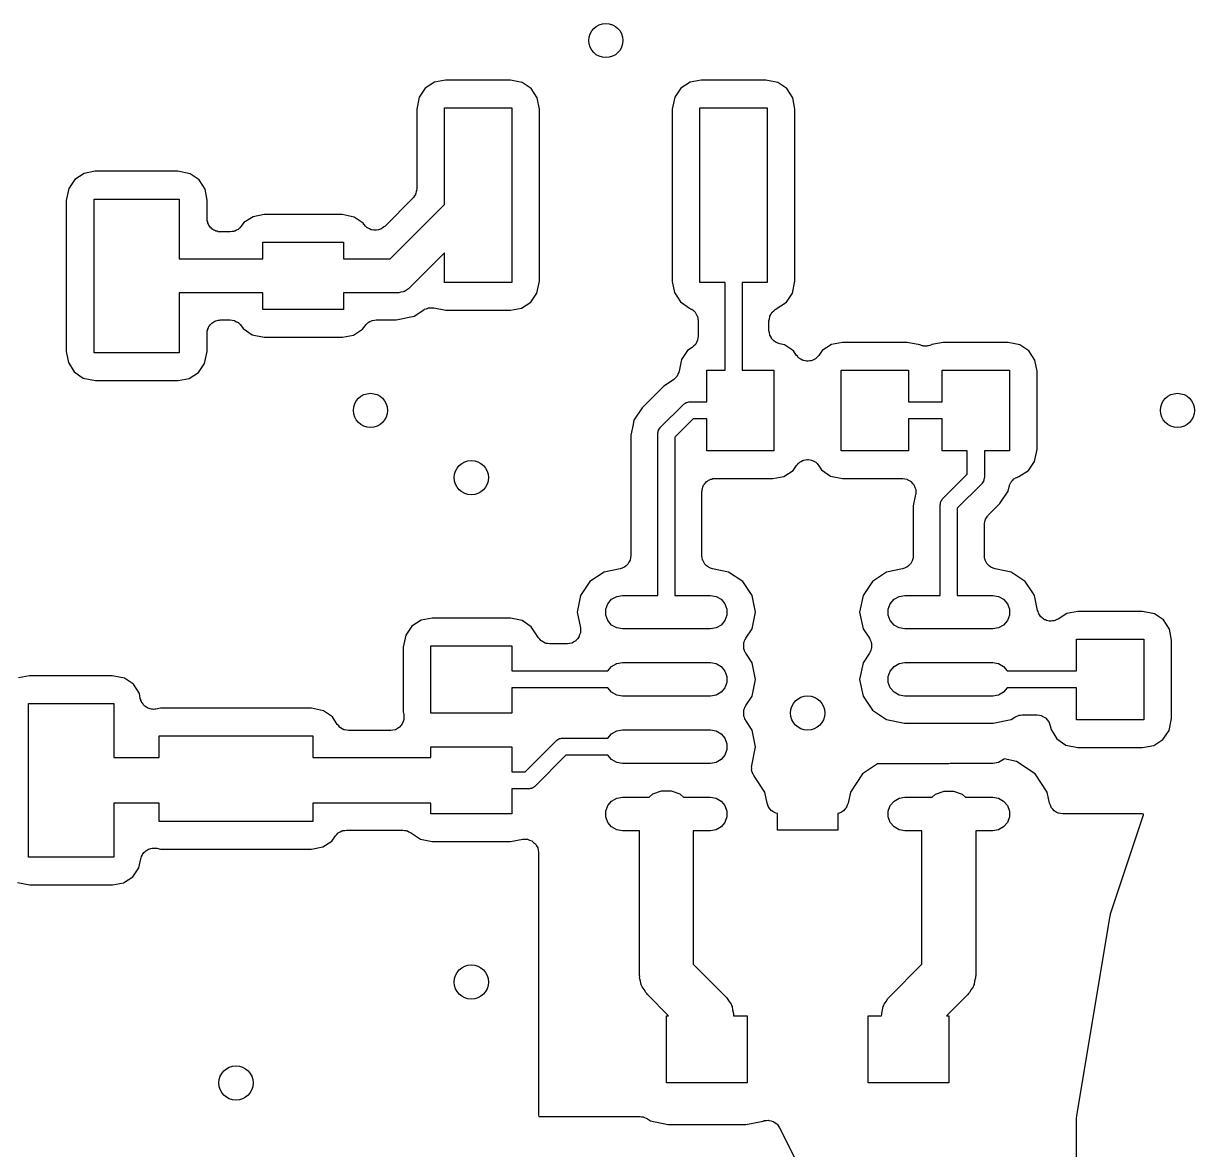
# Model space of a CAD drawing. Extents: x 85 to 210, y -138 to -65.
# Drawn here: x 188.92 to 197.63, y -88.5 to -80.12 of the extents above; entities that cross this region are included whole.
import ezdxf

# ---------------------------------------------------------------- set-up
doc = ezdxf.new("R2010")
doc.units = 0
doc.header["$MEASUREMENT"] = 0
doc.layers.add('BLACK', color=7, linetype='CONTINUOUS')

msp = doc.modelspace()

# ---------------------------------------------------------------- linework, layer by layer
at = {"layer": 'Black'}
for p, q in [((191.908, -80.6039), (191.862, -80.6707)), ((191.977, -80.5597), (191.908, -80.6039)), ((192.059, -80.5441), (191.977, -80.5597)), ((192.54, -80.5441), (192.059, -80.5441)), ((192.629, -80.5622), (192.54, -80.5441)), ((192.696, -80.6079), (192.629, -80.5622)), ((192.74, -80.6765), (192.696, -80.6079)), ((193.808, -80.6039), (193.762, -80.6707)), ((193.877, -80.5597), (193.808, -80.6039)), ((193.959, -80.5441), (193.877, -80.5597)), ((194.44, -80.5441), (193.959, -80.5441)), ((194.529, -80.5622), (194.44, -80.5441)), ((194.596, -80.6079), (194.529, -80.5622)), ((194.64, -80.6765), (194.596, -80.6079)), ((191.862, -80.6707), (191.844, -80.76)), ((192.756, -80.7593), (192.74, -80.6765)), ((193.762, -80.6707), (193.744, -80.76)), ((194.656, -80.7593), (194.64, -80.6765)), ((191.844, -80.76), (191.844, -81.352)), ((192.05, -81.4704), (192.05, -80.75)), ((192.05, -80.75), (192.55, -80.75)), ((192.55, -80.75), (192.55, -82.05)), ((192.756, -82.04), (192.756, -80.7593)), ((193.744, -80.76), (193.744, -82.0407)), ((193.95, -82.05), (193.95, -80.75)), ((193.95, -80.75), (194.45, -80.75)), ((194.45, -80.75), (194.45, -82.05)), ((194.656, -82.04), (194.656, -80.7593)), ((189.454, -81.2226), (189.371, -81.2382)), ((190.069, -81.2226), (189.454, -81.2226)), ((190.159, -81.2407), (190.069, -81.2226)), ((189.302, -81.2824), (189.257, -81.3492)), ((189.371, -81.2382), (189.302, -81.2824)), ((190.226, -81.2864), (190.159, -81.2407)), ((190.27, -81.355), (190.226, -81.2864)), ((189.257, -81.3492), (189.239, -81.4385)), ((190.285, -81.4378), (190.27, -81.355)), ((191.827, -81.405), (191.821, -81.4163)), ((191.835, -81.3943), (191.827, -81.405)), ((191.836, -81.39), (191.835, -81.3943)), ((191.838, -81.3862), (191.836, -81.39)), ((191.84, -81.3733), (191.838, -81.3862)), ((191.844, -81.3607), (191.84, -81.3733)), ((191.844, -81.352), (191.843, -81.3563)), ((191.843, -81.3563), (191.844, -81.3607)), ((189.239, -81.4385), (189.239, -82.5622)), ((189.445, -82.5715), (189.445, -81.4285)), ((189.445, -81.4285), (190.079, -81.4285)), ((190.079, -81.4285), (190.079, -81.873)), ((190.285, -81.573), (190.285, -81.4378)), ((191.815, -81.4227), (191.606, -81.6319)), ((191.647, -81.873), (192.05, -81.4704)), ((191.817, -81.4191), (191.815, -81.4227)), ((191.821, -81.4163), (191.817, -81.4191)), ((190.287, -81.5816), (190.285, -81.573)), ((190.287, -81.5904), (190.287, -81.5816)), ((190.627, -81.5597), (190.558, -81.6039)), ((190.709, -81.5441), (190.627, -81.5597)), ((191.29, -81.5441), (190.709, -81.5441)), ((191.379, -81.5622), (191.29, -81.5441)), ((191.446, -81.6079), (191.379, -81.5622)), ((190.29, -81.5986), (190.287, -81.5904)), ((190.291, -81.6072), (190.29, -81.5986)), ((190.296, -81.6148), (190.291, -81.6072)), ((190.299, -81.623), (190.296, -81.6148)), ((190.304, -81.6297), (190.299, -81.623)), ((190.309, -81.6373), (190.304, -81.6297)), ((190.315, -81.6429), (190.309, -81.6373)), ((190.321, -81.6496), (190.315, -81.6429)), ((190.329, -81.654), (190.321, -81.6496)), ((190.335, -81.6596), (190.329, -81.654)), ((190.344, -81.6626), (190.335, -81.6596)), ((190.351, -81.667), (190.344, -81.6626)), ((190.36, -81.6685), (190.351, -81.667)), ((190.368, -81.6715), (190.36, -81.6685)), ((190.377, -81.6715), (190.368, -81.6715)), ((190.385, -81.673), (190.377, -81.6715)), ((190.471, -81.6706), (190.458, -81.673)), ((190.485, -81.6693), (190.471, -81.6706)), ((190.488, -81.6676), (190.485, -81.6693)), ((190.492, -81.667), (190.488, -81.6676)), ((190.504, -81.6602), (190.492, -81.667)), ((190.516, -81.6543), (190.504, -81.6602)), ((190.519, -81.6515), (190.516, -81.6543)), ((190.522, -81.6496), (190.519, -81.6515)), ((190.531, -81.6392), (190.522, -81.6496)), ((190.54, -81.6294), (190.531, -81.6392)), ((190.558, -81.6039), (190.54, -81.6294)), ((191.451, -81.6153), (191.446, -81.6079)), ((191.452, -81.6167), (191.451, -81.6153)), ((191.453, -81.6185), (191.452, -81.6167)), ((191.464, -81.6294), (191.453, -81.6185)), ((191.474, -81.6408), (191.464, -81.6294)), ((191.476, -81.6417), (191.474, -81.6408)), ((191.478, -81.6431), (191.476, -81.6417)), ((191.492, -81.6496), (191.478, -81.6431)), ((191.505, -81.6567), (191.492, -81.6496)), ((191.507, -81.6569), (191.505, -81.6567)), ((191.509, -81.6577), (191.507, -81.6569)), ((191.524, -81.6591), (191.509, -81.6577)), ((191.54, -81.661), (191.524, -81.6591)), ((191.542, -81.6606), (191.54, -81.661)), ((191.544, -81.6608), (191.542, -81.6606)), ((191.559, -81.6568), (191.544, -81.6608)), ((191.574, -81.6534), (191.559, -81.6568)), ((191.575, -81.6523), (191.574, -81.6534)), ((191.577, -81.6518), (191.575, -81.6523)), ((191.59, -81.6429), (191.577, -81.6518)), ((191.603, -81.6346), (191.59, -81.6429)), ((191.604, -81.633), (191.603, -81.6346)), ((191.606, -81.6319), (191.604, -81.633)), ((190.458, -81.673), (190.385, -81.673)), ((190.7, -81.873), (190.7, -81.75)), ((190.7, -81.75), (191.3, -81.75)), ((191.3, -81.75), (191.3, -81.873)), ((192.05, -81.8296), (191.79, -82.0898)), ((192.05, -82.05), (192.05, -81.8296)), ((190.079, -81.873), (190.7, -81.873)), ((191.3, -81.873), (191.647, -81.873)), ((191.767, -82.1056), (191.754, -82.1151)), ((191.782, -82.0973), (191.767, -82.1056)), ((191.785, -82.093), (191.782, -82.0973)), ((191.79, -82.0898), (191.785, -82.093)), ((192.55, -82.05), (192.05, -82.05)), ((192.738, -82.1293), (192.756, -82.04)), ((193.744, -82.0407), (193.76, -82.1235)), ((194.136, -82.05), (193.95, -82.05)), ((194.136, -82.7), (194.136, -82.05)), ((194.45, -82.05), (194.263, -82.05)), ((194.263, -82.05), (194.263, -82.7)), ((194.638, -82.1293), (194.656, -82.04)), ((190.7, -82.127), (190.079, -82.127)), ((190.079, -82.127), (190.079, -82.5715)), ((190.7, -82.25), (190.7, -82.127)), ((191.7, -82.127), (191.3, -82.127)), ((191.3, -82.127), (191.3, -82.25)), ((191.706, -82.126), (191.7, -82.127)), ((191.711, -82.1265), (191.706, -82.126)), ((191.727, -82.1222), (191.711, -82.1265)), ((191.743, -82.1193), (191.727, -82.1222)), ((191.748, -82.1165), (191.743, -82.1193)), ((191.754, -82.1151), (191.748, -82.1165)), ((192.692, -82.1961), (192.738, -82.1293)), ((193.76, -82.1235), (193.804, -82.1921)), ((193.804, -82.1921), (193.879, -82.2437)), ((194.592, -82.1961), (194.638, -82.1293)), ((191.3, -82.25), (190.7, -82.25)), ((191.824, -82.3003), (191.896, -82.2527)), ((191.896, -82.2527), (191.9, -82.2509)), ((191.9, -82.2509), (191.903, -82.248)), ((191.903, -82.248), (191.916, -82.2439)), ((191.916, -82.2439), (191.927, -82.2387)), ((191.927, -82.2387), (191.932, -82.2384)), ((191.932, -82.2384), (191.936, -82.237)), ((191.936, -82.237), (191.949, -82.2373)), ((191.949, -82.2373), (191.962, -82.2365)), ((191.962, -82.2365), (191.966, -82.2377)), ((191.966, -82.2377), (191.971, -82.2379)), ((191.971, -82.2379), (192.06, -82.2559)), ((192.06, -82.2559), (192.541, -82.2559)), ((192.541, -82.2559), (192.623, -82.2403)), ((192.623, -82.2403), (192.692, -82.1961)), ((193.879, -82.2437), (193.886, -82.2463)), ((193.886, -82.2463), (193.887, -82.2471)), ((193.887, -82.2471), (193.889, -82.2476)), ((193.889, -82.2476), (193.901, -82.2582)), ((193.901, -82.2582), (193.913, -82.2686)), ((193.913, -82.2686), (193.914, -82.2697)), ((193.914, -82.2697), (193.915, -82.2706)), ((193.915, -82.2706), (193.922, -82.2847)), ((194.477, -82.2863), (194.484, -82.2729)), ((194.484, -82.2729), (194.486, -82.2713)), ((194.486, -82.2713), (194.487, -82.2692)), ((194.487, -82.2692), (194.498, -82.2595)), ((194.498, -82.2595), (194.509, -82.2494)), ((194.509, -82.2494), (194.592, -82.1961)), ((190.304, -82.3703), (190.309, -82.3627)), ((190.309, -82.3627), (190.315, -82.3571)), ((190.315, -82.3571), (190.321, -82.3504)), ((190.321, -82.3504), (190.329, -82.346)), ((190.329, -82.346), (190.335, -82.3404)), ((190.335, -82.3404), (190.344, -82.3374)), ((190.344, -82.3374), (190.351, -82.333)), ((190.351, -82.333), (190.36, -82.3315)), ((190.36, -82.3315), (190.368, -82.3285)), ((190.368, -82.3285), (190.377, -82.3285)), ((190.377, -82.3285), (190.385, -82.327)), ((190.385, -82.327), (190.457, -82.327)), ((190.457, -82.327), (190.472, -82.3296)), ((190.472, -82.3296), (190.487, -82.3315)), ((190.487, -82.3315), (190.489, -82.3326)), ((190.489, -82.3326), (190.492, -82.333)), ((190.492, -82.333), (190.505, -82.3405)), ((190.505, -82.3405), (190.518, -82.3474)), ((190.518, -82.3474), (190.52, -82.3492)), ((190.52, -82.3492), (190.522, -82.3504)), ((190.522, -82.3504), (190.531, -82.3619)), ((190.531, -82.3619), (190.541, -82.3729)), ((191.46, -82.3706), (191.469, -82.3608)), ((191.469, -82.3608), (191.478, -82.3504)), ((191.478, -82.3504), (191.481, -82.3485)), ((191.481, -82.3485), (191.484, -82.3457)), ((191.484, -82.3457), (191.496, -82.3398)), ((191.496, -82.3398), (191.508, -82.333)), ((191.508, -82.333), (191.512, -82.3324)), ((191.512, -82.3324), (191.515, -82.3307)), ((191.515, -82.3307), (191.529, -82.3294)), ((191.529, -82.3294), (191.542, -82.327)), ((191.542, -82.327), (191.69, -82.327)), ((191.69, -82.327), (191.824, -82.3003)), ((193.922, -82.2847), (193.93, -82.2987)), ((193.93, -82.2987), (193.931, -82.2999)), ((193.931, -82.2999), (193.931, -82.3011)), ((193.931, -82.3011), (193.934, -82.317)), ((193.934, -82.317), (193.936, -82.3329)), ((193.936, -82.3329), (193.936, -82.4487)), ((194.463, -82.3335), (194.466, -82.3187)), ((194.463, -82.407), (194.463, -82.3335)), ((194.466, -82.3187), (194.468, -82.3038)), ((194.468, -82.3038), (194.469, -82.3017)), ((194.469, -82.3017), (194.47, -82.2993)), ((194.47, -82.2993), (194.477, -82.2863)), ((190.285, -82.427), (190.287, -82.4184)), ((190.285, -82.5615), (190.285, -82.427)), ((190.287, -82.4096), (190.29, -82.4014)), ((190.287, -82.4184), (190.287, -82.4096)), ((190.29, -82.4014), (190.291, -82.3928)), ((190.291, -82.3928), (190.296, -82.3852)), ((190.296, -82.3852), (190.299, -82.377)), ((190.299, -82.377), (190.304, -82.3703)), ((190.541, -82.3729), (190.554, -82.3921)), ((190.554, -82.3921), (190.621, -82.4378)), ((190.621, -82.4378), (190.71, -82.4559)), ((191.291, -82.4559), (191.373, -82.4403)), ((191.373, -82.4403), (191.442, -82.3961)), ((191.442, -82.3961), (191.46, -82.3706)), ((193.936, -82.4487), (193.934, -82.4635)), ((194.466, -82.4228), (194.463, -82.407)), ((194.469, -82.4388), (194.466, -82.4228)), ((194.469, -82.4399), (194.469, -82.4388)), ((194.47, -82.4412), (194.469, -82.4399)), ((194.478, -82.4551), (194.47, -82.4412)), ((194.485, -82.4693), (194.478, -82.4551)), ((190.71, -82.4559), (191.291, -82.4559)), ((193.891, -82.5328), (193.858, -82.5539)), ((193.902, -82.5226), (193.891, -82.5328)), ((193.913, -82.513), (193.902, -82.5226)), ((193.914, -82.5109), (193.913, -82.513)), ((193.916, -82.5092), (193.914, -82.5109)), ((193.923, -82.4959), (193.916, -82.5092)), ((193.93, -82.4829), (193.923, -82.4959)), ((193.931, -82.4805), (193.93, -82.4829)), ((193.932, -82.4783), (193.931, -82.4805)), ((193.934, -82.4635), (193.932, -82.4783)), ((194.486, -82.4702), (194.485, -82.4693)), ((194.487, -82.4713), (194.486, -82.4702)), ((194.499, -82.4816), (194.487, -82.4713)), ((194.511, -82.4923), (194.499, -82.4816)), ((194.513, -82.4928), (194.511, -82.4923)), ((194.513, -82.4936), (194.513, -82.4928)), ((194.529, -82.4991), (194.513, -82.4936)), ((194.544, -82.505), (194.529, -82.4991)), ((194.579, -82.5122), (194.544, -82.505)), ((194.646, -82.5579), (194.579, -82.5122)), ((194.927, -82.5097), (194.858, -82.5539)), ((195.009, -82.4941), (194.927, -82.5097)), ((195.49, -82.4941), (195.009, -82.4941)), ((195.584, -82.5132), (195.49, -82.4941)), ((195.591, -82.5154), (195.584, -82.5132)), ((195.601, -82.52), (195.591, -82.5154)), ((195.608, -82.5205), (195.601, -82.52)), ((195.614, -82.5224), (195.608, -82.5205)), ((195.625, -82.5218), (195.614, -82.5224)), ((195.636, -82.5227), (195.625, -82.5218)), ((195.642, -82.521), (195.636, -82.5227)), ((195.648, -82.5207), (195.642, -82.521)), ((195.659, -82.5163), (195.648, -82.5207)), ((195.67, -82.5133), (195.659, -82.5163)), ((195.674, -82.5102), (195.67, -82.5133)), ((195.759, -82.4941), (195.674, -82.5102)), ((196.24, -82.4941), (195.759, -82.4941)), ((196.329, -82.5122), (196.24, -82.4941)), ((196.396, -82.5579), (196.329, -82.5122)), ((189.239, -82.5622), (189.254, -82.645)), ((190.079, -82.5715), (189.445, -82.5715)), ((190.267, -82.6508), (190.285, -82.5615)), ((193.812, -82.6207), (193.794, -82.7091)), ((193.858, -82.5539), (193.812, -82.6207)), ((194.666, -82.5886), (194.646, -82.5579)), ((194.674, -82.5969), (194.666, -82.5886)), ((194.68, -82.606), (194.674, -82.5969)), ((194.685, -82.6095), (194.68, -82.606)), ((194.689, -82.6141), (194.685, -82.6095)), ((194.699, -82.6193), (194.689, -82.6141)), ((194.709, -82.6256), (194.699, -82.6193)), ((194.715, -82.6271), (194.709, -82.6256)), ((194.72, -82.63), (194.715, -82.6271)), ((194.783, -82.6281), (194.777, -82.6308)), ((194.789, -82.6267), (194.783, -82.6281)), ((194.798, -82.6206), (194.789, -82.6267)), ((194.808, -82.6157), (194.798, -82.6206)), ((194.813, -82.6113), (194.808, -82.6157)), ((194.818, -82.6079), (194.813, -82.6113)), ((194.825, -82.599), (194.818, -82.6079)), ((194.833, -82.5909), (194.825, -82.599)), ((194.858, -82.5539), (194.833, -82.5909)), ((196.44, -82.6265), (196.396, -82.5579)), ((196.456, -82.7093), (196.44, -82.6265)), ((189.254, -82.645), (189.298, -82.7136)), ((189.298, -82.7136), (189.365, -82.7593)), ((190.222, -82.7176), (190.267, -82.6508)), ((193.793, -82.7131), (193.792, -82.7173)), ((193.794, -82.7091), (193.793, -82.7131)), ((194, -82.9365), (194, -82.7)), ((194, -82.7), (194.136, -82.7)), ((194.263, -82.7), (194.5, -82.7)), ((194.5, -82.7), (194.5, -83.3)), ((194.732, -82.6314), (194.72, -82.63)), ((194.742, -82.6342), (194.732, -82.6314)), ((194.749, -82.6336), (194.742, -82.6342)), ((194.755, -82.6344), (194.749, -82.6336)), ((194.766, -82.6319), (194.755, -82.6344)), ((194.777, -82.6308), (194.766, -82.6319)), ((195, -83.3), (195, -82.7)), ((195, -82.7), (195.5, -82.7)), ((195.5, -82.7), (195.5, -82.9365)), ((195.75, -82.9365), (195.75, -82.7)), ((195.75, -82.7), (196.25, -82.7)), ((196.25, -82.7), (196.25, -83.3)), ((196.456, -83.29), (196.456, -82.7093)), ((189.365, -82.7593), (189.455, -82.7774)), ((189.455, -82.7774), (190.07, -82.7774)), ((190.07, -82.7774), (190.153, -82.7618)), ((190.153, -82.7618), (190.222, -82.7176)), ((193.752, -82.7724), (193.68, -82.8206)), ((193.755, -82.7695), (193.752, -82.7724)), ((193.759, -82.7675), (193.755, -82.7695)), ((193.767, -82.7576), (193.759, -82.7675)), ((193.777, -82.7484), (193.767, -82.7576)), ((193.779, -82.7446), (193.777, -82.7484)), ((193.782, -82.7415), (193.779, -82.7446)), ((193.786, -82.7291), (193.782, -82.7415)), ((193.792, -82.7173), (193.786, -82.7291)), ((193.68, -82.8206), (193.521, -82.9797)), ((193.655, -83.1281), (193.828, -82.9551)), ((193.828, -82.9551), (193.83, -82.9535)), ((193.83, -82.9535), (193.832, -82.9514)), ((193.832, -82.9514), (193.839, -82.9472)), ((193.839, -82.9472), (193.846, -82.9424)), ((193.846, -82.9424), (193.849, -82.9417)), ((193.849, -82.9417), (193.851, -82.9403)), ((193.851, -82.9403), (193.859, -82.9389)), ((193.859, -82.9389), (193.867, -82.9367)), ((193.867, -82.9367), (193.87, -82.937)), ((193.87, -82.937), (193.873, -82.9365)), ((193.873, -82.9365), (194, -82.9365)), ((195.5, -82.9365), (195.75, -82.9365)), ((193.521, -82.9797), (193.458, -83.0729)), ((193.899, -83.0635), (193.763, -83.1993)), ((194, -83.0635), (193.899, -83.0635)), ((194, -83.3), (194, -83.0635)), ((195.75, -83.0635), (195.5, -83.0635)), ((195.5, -83.0635), (195.5, -83.3)), ((195.75, -83.3), (195.75, -83.0635)), ((193.452, -83.1053), (193.436, -83.1829)), ((193.458, -83.0729), (193.452, -83.1053)), ((193.452, -83.1053), (193.452, -83.1053)), ((193.639, -83.1595), (193.64, -83.1513)), ((193.64, -83.1513), (193.642, -83.1489)), ((193.642, -83.1462), (193.647, -83.1394)), ((193.642, -83.1489), (193.642, -83.1462)), ((193.647, -83.1394), (193.651, -83.1322)), ((193.651, -83.1322), (193.653, -83.1304)), ((193.653, -83.1304), (193.655, -83.1281)), ((193.436, -83.1829), (193.436, -84.0797)), ((193.636, -83.173), (193.637, -83.1702)), ((193.636, -84.375), (193.636, -83.173)), ((193.637, -83.1675), (193.639, -83.1595)), ((193.637, -83.1702), (193.637, -83.1675)), ((193.763, -83.1993), (193.763, -84.375)), ((194.5, -83.3), (194, -83.3)), ((195.5, -83.3), (195, -83.3)), ((195.936, -83.3), (195.75, -83.3)), ((195.936, -83.4737), (195.936, -83.3)), ((196.25, -83.3), (196.064, -83.3)), ((196.064, -83.3), (196.064, -83.5)), ((196.438, -83.3793), (196.456, -83.29)), ((194.642, -83.4461), (194.667, -83.4091)), ((194.667, -83.4091), (194.675, -83.401)), ((194.675, -83.401), (194.682, -83.3921)), ((194.682, -83.3921), (194.687, -83.3887)), ((194.687, -83.3887), (194.692, -83.3843)), ((194.692, -83.3843), (194.702, -83.3794)), ((194.702, -83.3794), (194.711, -83.3733)), ((194.711, -83.3733), (194.717, -83.3719)), ((194.717, -83.3719), (194.723, -83.3692)), ((194.723, -83.3692), (194.734, -83.3681)), ((194.734, -83.3681), (194.745, -83.3656)), ((194.745, -83.3656), (194.751, -83.3664)), ((194.751, -83.3664), (194.758, -83.3658)), ((194.758, -83.3658), (194.768, -83.3686)), ((194.768, -83.3686), (194.78, -83.37)), ((194.78, -83.37), (194.785, -83.3729)), ((194.785, -83.3729), (194.791, -83.3744)), ((194.791, -83.3744), (194.801, -83.3807)), ((194.801, -83.3807), (194.811, -83.3859)), ((194.811, -83.3859), (194.815, -83.3905)), ((194.815, -83.3905), (194.82, -83.394)), ((194.82, -83.394), (194.826, -83.4031)), ((194.826, -83.4031), (194.834, -83.4114)), ((194.834, -83.4114), (194.854, -83.4421)), ((196.392, -83.4461), (196.438, -83.3793)), ((194.491, -83.5059), (194.573, -83.4903)), ((194.573, -83.4903), (194.642, -83.4461)), ((194.854, -83.4421), (194.921, -83.4878)), ((194.921, -83.4878), (195.01, -83.5059)), ((195.755, -83.6551), (195.936, -83.4737)), ((196.064, -83.5), (196.063, -83.5027)), ((196.295, -83.5018), (196.305, -83.4981)), ((196.305, -83.4981), (196.314, -83.4931)), ((196.314, -83.4931), (196.321, -83.4921)), ((196.321, -83.4921), (196.392, -83.4461)), ((193.965, -83.5885), (193.968, -83.5803)), ((193.968, -83.5803), (193.97, -83.5717)), ((193.97, -83.5717), (193.974, -83.5641)), ((193.974, -83.5641), (193.977, -83.5559)), ((193.977, -83.5559), (193.983, -83.5492)), ((193.983, -83.5492), (193.987, -83.5416)), ((193.987, -83.5416), (193.994, -83.536)), ((193.994, -83.536), (193.999, -83.5293)), ((193.999, -83.5293), (194.007, -83.5249)), ((194.007, -83.5249), (194.013, -83.5193)), ((194.013, -83.5193), (194.022, -83.5163)), ((194.022, -83.5163), (194.029, -83.5119)), ((194.029, -83.5119), (194.038, -83.5104)), ((194.038, -83.5104), (194.046, -83.5074)), ((194.046, -83.5074), (194.055, -83.5074)), ((194.055, -83.5074), (194.064, -83.5059)), ((194.064, -83.5059), (194.491, -83.5059)), ((195.01, -83.5059), (195.455, -83.5059)), ((195.455, -83.5059), (195.456, -83.5061)), ((195.456, -83.5061), (195.457, -83.5059)), ((195.457, -83.5059), (195.473, -83.5091)), ((195.473, -83.5091), (195.489, -83.5119)), ((195.489, -83.5119), (195.49, -83.5125)), ((195.49, -83.5125), (195.491, -83.5127)), ((195.491, -83.5127), (195.505, -83.5211)), ((195.505, -83.5211), (195.52, -83.5293)), ((195.52, -83.5293), (195.52, -83.5301)), ((195.52, -83.5301), (195.521, -83.5307)), ((195.521, -83.5307), (195.531, -83.5434)), ((195.531, -83.5434), (195.542, -83.5559)), ((195.542, -83.5559), (195.542, -83.5569)), ((195.542, -83.5569), (195.543, -83.5578)), ((195.543, -83.5578), (195.548, -83.5732)), ((195.548, -83.5732), (195.554, -83.5885)), ((196.045, -83.5449), (195.863, -83.7263)), ((196.047, -83.5426), (196.045, -83.5449)), ((196.049, -83.5408), (196.047, -83.5426)), ((196.053, -83.5336), (196.049, -83.5408)), ((196.058, -83.5268), (196.053, -83.5336)), ((196.06, -83.5217), (196.058, -83.5241)), ((196.058, -83.5241), (196.058, -83.5268)), ((196.061, -83.5136), (196.06, -83.5217)), ((196.063, -83.5055), (196.061, -83.5136)), ((196.063, -83.5027), (196.063, -83.5055)), ((196.242, -83.6001), (196.248, -83.5683)), ((196.248, -83.5683), (196.251, -83.5617)), ((196.251, -83.5617), (196.252, -83.5547)), ((196.252, -83.5547), (196.257, -83.5456)), ((196.257, -83.5456), (196.261, -83.5359)), ((196.261, -83.5359), (196.265, -83.5306)), ((196.265, -83.5306), (196.269, -83.5244)), ((196.269, -83.5244), (196.277, -83.5176)), ((196.277, -83.5176), (196.283, -83.5098)), ((196.283, -83.5098), (196.29, -83.5064)), ((196.29, -83.5064), (196.295, -83.5018)), ((193.963, -83.6059), (193.965, -83.5973)), ((193.963, -84.0797), (193.963, -83.6059)), ((193.965, -83.5973), (193.965, -83.5885)), ((195.553, -83.6254), (195.536, -83.7099)), ((195.554, -83.6232), (195.553, -83.6243)), ((195.553, -83.6243), (195.553, -83.6254)), ((195.554, -83.5885), (195.554, -83.5896)), ((195.554, -83.5896), (195.554, -83.5907)), ((195.554, -83.5907), (195.554, -83.6069)), ((195.554, -83.6069), (195.554, -83.6232)), ((195.742, -83.6732), (195.747, -83.6664)), ((195.742, -83.6759), (195.742, -83.6732)), ((195.747, -83.6664), (195.751, -83.6592)), ((195.751, -83.6592), (195.753, -83.6574)), ((195.753, -83.6574), (195.755, -83.6551)), ((196.179, -83.6933), (196.242, -83.6001)), ((195.536, -83.7099), (195.536, -84.0797)), ((195.736, -83.7), (195.737, -83.6972)), ((195.736, -84.375), (195.736, -83.7)), ((195.737, -83.6945), (195.739, -83.6865)), ((195.737, -83.6972), (195.737, -83.6945)), ((195.739, -83.6865), (195.74, -83.6783)), ((195.74, -83.6783), (195.742, -83.6759)), ((195.863, -83.7263), (195.863, -84.375)), ((196.093, -83.7799), (196.179, -83.6933)), ((196.064, -83.8419), (196.067, -83.8292)), ((196.064, -83.8462), (196.064, -83.8419)), ((196.064, -83.8506), (196.064, -83.8462)), ((196.067, -83.8292), (196.07, -83.8164)), ((196.07, -83.8164), (196.072, -83.8126)), ((196.072, -83.8126), (196.073, -83.8083)), ((196.073, -83.8083), (196.08, -83.7976)), ((196.08, -83.7976), (196.087, -83.7863)), ((196.087, -83.7863), (196.09, -83.7835)), ((196.09, -83.7835), (196.093, -83.7799)), ((196.064, -84.0797), (196.064, -83.8506)), ((193.434, -84.0958), (193.431, -84.1119)), ((193.436, -84.0797), (193.434, -84.0958)), ((193.966, -84.0958), (193.963, -84.0797)), ((193.969, -84.1119), (193.966, -84.0958)), ((195.534, -84.0958), (195.531, -84.1119)), ((195.536, -84.0797), (195.534, -84.0958)), ((196.066, -84.0958), (196.064, -84.0797)), ((196.069, -84.1119), (196.066, -84.0958)), ((193.356, -84.1778), (193.237, -84.2015)), ((193.371, -84.1719), (193.356, -84.1778)), ((193.386, -84.1663), (193.371, -84.1719)), ((193.387, -84.1656), (193.386, -84.1663)), ((193.388, -84.1652), (193.387, -84.1656)), ((193.401, -84.1545), (193.388, -84.1652)), ((193.413, -84.144), (193.401, -84.1545)), ((193.414, -84.1431), (193.413, -84.144)), ((193.422, -84.128), (193.414, -84.1423)), ((193.414, -84.1423), (193.414, -84.1431)), ((193.43, -84.1139), (193.422, -84.128)), ((193.431, -84.1129), (193.43, -84.1139)), ((193.431, -84.1119), (193.431, -84.1129)), ((193.969, -84.1129), (193.969, -84.1119)), ((193.97, -84.1139), (193.969, -84.1129)), ((193.978, -84.128), (193.97, -84.1139)), ((193.986, -84.1423), (193.978, -84.128)), ((193.986, -84.1431), (193.986, -84.1423)), ((193.987, -84.144), (193.986, -84.1431)), ((193.999, -84.1545), (193.987, -84.144)), ((194.012, -84.1652), (193.999, -84.1545)), ((194.013, -84.1656), (194.012, -84.1652)), ((194.013, -84.1663), (194.013, -84.1656)), ((194.029, -84.1719), (194.013, -84.1663)), ((194.044, -84.1778), (194.029, -84.1719)), ((194.163, -84.2015), (194.044, -84.1778)), ((195.456, -84.1778), (195.337, -84.2015)), ((195.471, -84.1719), (195.456, -84.1778)), ((195.486, -84.1663), (195.471, -84.1719)), ((195.487, -84.1656), (195.486, -84.1663)), ((195.488, -84.1652), (195.487, -84.1656)), ((195.501, -84.1545), (195.488, -84.1652)), ((195.513, -84.144), (195.501, -84.1545)), ((195.514, -84.1431), (195.513, -84.144)), ((195.522, -84.128), (195.514, -84.1423)), ((195.514, -84.1423), (195.514, -84.1431)), ((195.53, -84.1139), (195.522, -84.128)), ((195.531, -84.1129), (195.53, -84.1139)), ((195.531, -84.1119), (195.531, -84.1129)), ((196.069, -84.1129), (196.069, -84.1119)), ((196.07, -84.1139), (196.069, -84.1129)), ((196.078, -84.128), (196.07, -84.1139)), ((196.086, -84.1423), (196.078, -84.128)), ((196.086, -84.1431), (196.086, -84.1423)), ((196.087, -84.144), (196.086, -84.1431)), ((196.099, -84.1545), (196.087, -84.144)), ((196.112, -84.1652), (196.099, -84.1545)), ((196.113, -84.1656), (196.112, -84.1652)), ((196.113, -84.1663), (196.113, -84.1656)), ((196.129, -84.1719), (196.113, -84.1663)), ((196.144, -84.1778), (196.129, -84.1719)), ((196.263, -84.2015), (196.144, -84.1778)), ((193.132, -84.2716), (193.062, -84.3764)), ((193.237, -84.2015), (193.132, -84.2716)), ((194.268, -84.2716), (194.163, -84.2015)), ((194.338, -84.3764), (194.268, -84.2716)), ((195.232, -84.2716), (195.162, -84.3764)), ((195.337, -84.2015), (195.232, -84.2716)), ((196.368, -84.2716), (196.263, -84.2015)), ((196.424, -84.3556), (196.368, -84.2716)), ((196.438, -84.3764), (196.424, -84.3556)), ((196.424, -84.3556), (196.424, -84.3556)), ((193.062, -84.3764), (193.037, -84.5)), ((193.25, -84.4783), (193.265, -84.4375)), ((193.265, -84.4375), (193.293, -84.4042)), ((193.293, -84.4042), (193.331, -84.3825)), ((193.331, -84.3825), (193.373, -84.375)), ((193.373, -84.375), (193.636, -84.375)), ((193.763, -84.375), (194.027, -84.375)), ((194.027, -84.375), (194.069, -84.3825)), ((194.069, -84.3825), (194.107, -84.4042)), ((194.107, -84.4042), (194.135, -84.4375)), ((194.135, -84.4375), (194.15, -84.4783)), ((194.363, -84.5), (194.338, -84.3764)), ((195.162, -84.3764), (195.137, -84.5)), ((195.35, -84.4783), (195.365, -84.4375)), ((195.365, -84.4375), (195.393, -84.4042)), ((195.393, -84.4042), (195.431, -84.3825)), ((195.431, -84.3825), (195.473, -84.375)), ((195.473, -84.375), (195.736, -84.375)), ((195.863, -84.375), (196.127, -84.375)), ((196.127, -84.375), (196.169, -84.3825)), ((196.169, -84.3825), (196.207, -84.4042)), ((196.207, -84.4042), (196.235, -84.4375)), ((196.235, -84.4375), (196.25, -84.4783)), ((196.46, -84.4865), (196.438, -84.3764)), ((191.959, -84.5441), (191.877, -84.5597)), ((192.54, -84.5441), (191.959, -84.5441)), ((192.629, -84.5622), (192.54, -84.5441)), ((193.037, -84.5), (193.061, -84.617)), ((193.25, -84.5217), (193.25, -84.4783)), ((193.265, -84.5625), (193.25, -84.5217)), ((194.15, -84.5217), (194.135, -84.5625)), ((194.15, -84.4783), (194.15, -84.5217)), ((194.338, -84.6236), (194.363, -84.5)), ((195.137, -84.5), (195.162, -84.6236)), ((195.35, -84.5217), (195.35, -84.4783)), ((195.365, -84.5625), (195.35, -84.5217)), ((196.25, -84.5217), (196.235, -84.5625)), ((196.25, -84.4783), (196.25, -84.5217)), ((196.464, -84.4959), (196.46, -84.4865)), ((196.466, -84.5057), (196.464, -84.4959)), ((196.47, -84.5119), (196.466, -84.5057)), ((196.473, -84.5189), (196.47, -84.5119)), ((196.479, -84.5264), (196.473, -84.5189)), ((196.485, -84.5349), (196.479, -84.5264)), ((196.491, -84.5394), (196.485, -84.5349)), ((196.496, -84.545), (196.491, -84.5394)), ((196.677, -84.5097), (196.612, -84.5511)), ((196.759, -84.4941), (196.677, -84.5097)), ((197.24, -84.4941), (196.759, -84.4941)), ((197.329, -84.5122), (197.24, -84.4941)), ((197.396, -84.5579), (197.329, -84.5122)), ((191.808, -84.6039), (191.762, -84.6707)), ((191.877, -84.5597), (191.808, -84.6039)), ((192.696, -84.6079), (192.629, -84.5622)), ((192.749, -84.6906), (192.696, -84.6079)), ((193.061, -84.617), (193.061, -84.6181)), ((193.061, -84.6181), (193.061, -84.6191)), ((193.061, -84.6191), (193.061, -84.6354)), ((193.293, -84.5958), (193.265, -84.5625)), ((193.331, -84.6175), (193.293, -84.5958)), ((193.373, -84.625), (193.331, -84.6175)), ((194.027, -84.625), (193.373, -84.625)), ((194.069, -84.6175), (194.027, -84.625)), ((194.107, -84.5958), (194.069, -84.6175)), ((194.135, -84.5625), (194.107, -84.5958)), ((194.291, -84.6944), (194.338, -84.6236)), ((195.162, -84.6236), (195.209, -84.6944)), ((195.393, -84.5958), (195.365, -84.5625)), ((195.431, -84.6175), (195.393, -84.5958)), ((195.473, -84.625), (195.431, -84.6175)), ((196.127, -84.625), (195.473, -84.625)), ((196.169, -84.6175), (196.127, -84.625)), ((196.207, -84.5958), (196.169, -84.6175)), ((196.235, -84.5625), (196.207, -84.5958)), ((196.504, -84.5498), (196.496, -84.545)), ((196.512, -84.5559), (196.504, -84.5498)), ((196.519, -84.5581), (196.512, -84.5559)), ((196.526, -84.5617), (196.519, -84.5581)), ((196.536, -84.5632), (196.526, -84.5617)), ((196.546, -84.5662), (196.536, -84.5632)), ((196.553, -84.5658), (196.546, -84.5662)), ((196.56, -84.5669), (196.553, -84.5658)), ((196.57, -84.565), (196.56, -84.5669)), ((196.58, -84.5645), (196.57, -84.565)), ((196.587, -84.5616), (196.58, -84.5645)), ((196.594, -84.5602), (196.587, -84.5616)), ((196.603, -84.555), (196.594, -84.5602)), ((196.612, -84.5511), (196.603, -84.555)), ((197.44, -84.6265), (197.396, -84.5579)), ((197.456, -84.7093), (197.44, -84.6265)), ((191.762, -84.6707), (191.744, -84.76)), ((192.76, -84.7016), (192.749, -84.6906)), ((192.769, -84.7131), (192.76, -84.7016)), ((192.771, -84.7143), (192.769, -84.7131)), ((192.773, -84.7161), (192.771, -84.7143)), ((192.786, -84.723), (192.773, -84.7161)), ((193.027, -84.7131), (193.013, -84.7212)), ((193.028, -84.7117), (193.027, -84.7123)), ((193.027, -84.7123), (193.027, -84.7131)), ((193.039, -84.699), (193.028, -84.7117)), ((193.049, -84.6865), (193.039, -84.699)), ((193.05, -84.6846), (193.049, -84.6855)), ((193.049, -84.6855), (193.049, -84.6865)), ((193.055, -84.6692), (193.05, -84.6846)), ((193.061, -84.6539), (193.055, -84.6692)), ((193.061, -84.6354), (193.061, -84.6517)), ((193.061, -84.6517), (193.061, -84.6528)), ((193.061, -84.6528), (193.061, -84.6539)), ((194.277, -84.7262), (194.281, -84.7162)), ((194.281, -84.7162), (194.284, -84.7058)), ((194.284, -84.7058), (194.288, -84.7005)), ((194.288, -84.7005), (194.291, -84.6944)), ((195.209, -84.6944), (195.212, -84.7005)), ((195.212, -84.7005), (195.216, -84.7058)), ((195.216, -84.7058), (195.219, -84.7163)), ((195.219, -84.7163), (195.223, -84.7262)), ((196.75, -84.9365), (196.75, -84.7)), ((196.75, -84.7), (197.25, -84.7)), ((197.25, -84.7), (197.25, -85.3)), ((197.456, -85.29), (197.456, -84.7093)), ((191.744, -84.76), (191.744, -85.2407)), ((191.95, -85.25), (191.95, -84.75)), ((191.95, -84.75), (192.55, -84.75)), ((192.55, -84.75), (192.55, -84.9365)), ((192.799, -84.7305), (192.786, -84.723)), ((192.802, -84.7309), (192.799, -84.7305)), ((192.804, -84.732), (192.802, -84.7309)), ((192.819, -84.7339), (192.804, -84.732)), ((192.833, -84.7365), (192.819, -84.7339)), ((192.962, -84.7365), (192.833, -84.7365)), ((192.964, -84.7363), (192.962, -84.7365)), ((192.965, -84.7365), (192.964, -84.7363)), ((192.981, -84.7333), (192.965, -84.7365)), ((192.997, -84.7305), (192.981, -84.7333)), ((192.998, -84.7299), (192.997, -84.7305)), ((192.999, -84.7297), (192.998, -84.7299)), ((193.013, -84.7212), (192.999, -84.7297)), ((194.275, -84.7391), (194.276, -84.7328)), ((194.275, -84.75), (194.275, -84.7391)), ((194.275, -84.7609), (194.275, -84.75)), ((194.276, -84.7672), (194.275, -84.7609)), ((194.276, -84.7328), (194.277, -84.7262)), ((194.277, -84.7738), (194.276, -84.7672)), ((194.281, -84.7838), (194.277, -84.7738)), ((194.284, -84.7942), (194.281, -84.7838)), ((194.288, -84.7995), (194.284, -84.7942)), ((194.291, -84.8056), (194.288, -84.7995)), ((194.338, -84.8764), (194.291, -84.8056)), ((195.209, -84.8056), (195.162, -84.8764)), ((195.212, -84.7995), (195.209, -84.8056)), ((195.216, -84.7942), (195.212, -84.7995)), ((195.219, -84.7837), (195.216, -84.7942)), ((195.223, -84.7738), (195.219, -84.7837)), ((195.223, -84.7262), (195.224, -84.7328)), ((195.224, -84.7672), (195.223, -84.7738)), ((195.224, -84.7328), (195.225, -84.7391)), ((195.225, -84.7609), (195.224, -84.7672)), ((195.225, -84.7391), (195.225, -84.75)), ((195.225, -84.75), (195.225, -84.7609)), ((193.293, -84.9042), (193.331, -84.8825)), ((193.331, -84.8825), (193.373, -84.875)), ((193.373, -84.875), (194.027, -84.875)), ((194.027, -84.875), (194.069, -84.8825)), ((194.069, -84.8825), (194.107, -84.9042)), ((194.363, -85), (194.338, -84.8764)), ((195.162, -84.8764), (195.137, -85)), ((195.393, -84.9042), (195.431, -84.8825)), ((195.431, -84.8825), (195.473, -84.875)), ((195.473, -84.875), (196.127, -84.875)), ((196.127, -84.875), (196.169, -84.8825)), ((196.169, -84.8825), (196.207, -84.9042)), ((188.966, -84.9726), (188.883, -84.9882)), ((189.581, -84.9726), (188.966, -84.9726)), ((189.671, -84.9907), (189.581, -84.9726)), ((192.55, -84.9365), (193.266, -84.9365)), ((193.266, -84.9365), (193.293, -84.9042)), ((194.107, -84.9042), (194.135, -84.9375)), ((194.135, -84.9375), (194.15, -84.9783)), ((194.15, -84.9783), (194.15, -85.0217)), ((195.35, -84.9783), (195.365, -84.9375)), ((195.35, -85.0217), (195.35, -84.9783)), ((195.365, -84.9375), (195.393, -84.9042)), ((196.207, -84.9042), (196.234, -84.9365)), ((196.234, -84.9365), (196.75, -84.9365)), ((189.738, -85.0364), (189.671, -84.9907)), ((189.782, -85.105), (189.738, -85.0364)), ((193.266, -85.0635), (192.55, -85.0635)), ((192.55, -85.0635), (192.55, -85.25)), ((193.293, -85.0958), (193.266, -85.0635)), ((194.135, -85.0625), (194.107, -85.0958)), ((194.15, -85.0217), (194.135, -85.0625)), ((194.338, -85.1236), (194.363, -85)), ((195.137, -85), (195.162, -85.1236)), ((195.365, -85.0625), (195.35, -85.0217)), ((195.393, -85.0958), (195.365, -85.0625)), ((196.234, -85.0635), (196.207, -85.0958)), ((196.75, -85.0635), (196.234, -85.0635)), ((196.75, -85.3), (196.75, -85.0635)), ((189.789, -85.141), (189.782, -85.105)), ((189.792, -85.1491), (189.789, -85.141)), ((189.793, -85.1577), (189.792, -85.1491)), ((193.331, -85.1175), (193.293, -85.0958)), ((193.373, -85.125), (193.331, -85.1175)), ((194.027, -85.125), (193.373, -85.125)), ((194.069, -85.1175), (194.027, -85.125)), ((194.107, -85.0958), (194.069, -85.1175)), ((194.291, -85.1944), (194.338, -85.1236)), ((195.162, -85.1236), (195.232, -85.2284)), ((195.431, -85.1175), (195.393, -85.0958)), ((195.473, -85.125), (195.431, -85.1175)), ((196.127, -85.125), (195.473, -85.125)), ((196.169, -85.1175), (196.127, -85.125)), ((196.207, -85.0958), (196.169, -85.1175)), ((188.957, -86.3215), (188.957, -85.1785)), ((188.957, -85.1785), (189.591, -85.1785)), ((189.591, -85.1785), (189.591, -85.58)), ((189.798, -85.1653), (189.793, -85.1577)), ((189.801, -85.1735), (189.798, -85.1653)), ((189.807, -85.1801), (189.801, -85.1735)), ((189.811, -85.1876), (189.807, -85.1801)), ((189.818, -85.1932), (189.811, -85.1876)), ((189.823, -85.1998), (189.818, -85.1932)), ((189.831, -85.2041), (189.823, -85.1998)), ((189.838, -85.2096), (189.831, -85.2041)), ((189.846, -85.2125), (189.838, -85.2096)), ((189.854, -85.2168), (189.846, -85.2125)), ((189.862, -85.2182), (189.854, -85.2168)), ((189.871, -85.2211), (189.862, -85.2182)), ((189.879, -85.221), (189.871, -85.2211)), ((189.888, -85.2225), (189.879, -85.221)), ((189.897, -85.2208), (189.888, -85.2225)), ((189.905, -85.2207), (189.897, -85.2208)), ((189.938, -85.2146), (189.905, -85.2207)), ((191.061, -85.2146), (189.938, -85.2146)), ((191.151, -85.2327), (191.061, -85.2146)), ((191.218, -85.2784), (191.151, -85.2327)), ((191.744, -85.2407), (191.748, -85.2615)), ((194.275, -85.2391), (194.276, -85.2328)), ((194.275, -85.25), (194.275, -85.2391)), ((194.276, -85.2328), (194.277, -85.2262)), ((194.277, -85.2262), (194.281, -85.2162)), ((194.281, -85.2162), (194.284, -85.2058)), ((194.284, -85.2058), (194.288, -85.2005)), ((194.288, -85.2005), (194.291, -85.1944)), ((195.232, -85.2284), (195.337, -85.2985)), ((191.253, -85.3341), (191.218, -85.2784)), ((191.742, -85.3132), (191.737, -85.329)), ((191.748, -85.2974), (191.742, -85.3132)), ((191.748, -85.2615), (191.748, -85.2621)), ((191.748, -85.2621), (191.748, -85.2626)), ((191.748, -85.2626), (191.748, -85.2795)), ((191.748, -85.2795), (191.748, -85.2962)), ((191.748, -85.2962), (191.748, -85.2968)), ((191.748, -85.2968), (191.748, -85.2974)), ((192.55, -85.25), (191.95, -85.25)), ((194.275, -85.2609), (194.275, -85.25)), ((194.276, -85.2672), (194.275, -85.2609)), ((194.277, -85.2738), (194.276, -85.2672)), ((194.281, -85.2838), (194.277, -85.2738)), ((194.284, -85.2942), (194.281, -85.2838)), ((194.288, -85.2995), (194.284, -85.2942)), ((194.291, -85.3056), (194.288, -85.2995)), ((194.338, -85.3764), (194.291, -85.3056)), ((195.337, -85.2985), (195.47, -85.325)), ((195.47, -85.325), (196.13, -85.325)), ((196.13, -85.325), (196.263, -85.2985)), ((196.263, -85.2985), (196.29, -85.2804)), ((196.29, -85.2804), (196.301, -85.2755)), ((196.301, -85.2755), (196.312, -85.2695)), ((196.312, -85.2695), (196.317, -85.2686)), ((196.317, -85.2686), (196.322, -85.2664)), ((196.322, -85.2664), (196.334, -85.2656)), ((196.334, -85.2656), (196.346, -85.2635)), ((196.346, -85.2635), (196.456, -85.2635)), ((196.456, -85.2635), (196.473, -85.2664)), ((196.473, -85.2664), (196.489, -85.2691)), ((196.489, -85.2691), (196.49, -85.2694)), ((196.49, -85.2694), (196.49, -85.2695)), ((196.49, -85.2695), (196.505, -85.2779)), ((196.505, -85.2779), (196.519, -85.2862)), ((196.519, -85.2862), (196.52, -85.2866)), ((196.52, -85.2866), (196.52, -85.2869)), ((196.52, -85.2869), (196.531, -85.2998)), ((196.531, -85.2998), (196.542, -85.3125)), ((196.542, -85.3125), (196.542, -85.3131)), ((196.542, -85.3131), (196.543, -85.3135)), ((196.543, -85.3135), (196.548, -85.3293)), ((197.25, -85.3), (196.75, -85.3)), ((197.438, -85.3793), (197.456, -85.29)), ((191.264, -85.3451), (191.253, -85.3341)), ((191.273, -85.3566), (191.264, -85.3451)), ((191.275, -85.3578), (191.273, -85.3566)), ((191.277, -85.3596), (191.275, -85.3578)), ((191.29, -85.3665), (191.277, -85.3596)), ((191.303, -85.374), (191.29, -85.3665)), ((191.306, -85.3744), (191.303, -85.374)), ((191.308, -85.3755), (191.306, -85.3744)), ((191.323, -85.3774), (191.308, -85.3755)), ((191.338, -85.38), (191.323, -85.3774)), ((191.65, -85.38), (191.338, -85.38)), ((191.651, -85.38), (191.65, -85.3799)), ((191.65, -85.3799), (191.65, -85.38)), ((191.667, -85.3769), (191.651, -85.38)), ((191.684, -85.374), (191.667, -85.3769)), ((191.685, -85.3736), (191.684, -85.3737)), ((191.684, -85.3737), (191.684, -85.374)), ((191.7, -85.365), (191.685, -85.3736)), ((191.714, -85.3566), (191.7, -85.365)), ((191.715, -85.3559), (191.714, -85.3562)), ((191.714, -85.3562), (191.714, -85.3566)), ((191.726, -85.3429), (191.715, -85.3559)), ((191.736, -85.33), (191.726, -85.3429)), ((191.737, -85.3294), (191.736, -85.33)), ((191.737, -85.329), (191.737, -85.3294)), ((193.266, -85.4365), (193.293, -85.4042)), ((193.293, -85.4042), (193.331, -85.3825)), ((193.331, -85.3825), (193.373, -85.375)), ((193.373, -85.375), (194.027, -85.375)), ((194.027, -85.375), (194.069, -85.3825)), ((194.069, -85.3825), (194.107, -85.4042)), ((194.107, -85.4042), (194.135, -85.4375)), ((194.363, -85.5), (194.338, -85.3764)), ((196.548, -85.3293), (196.554, -85.345)), ((196.554, -85.345), (196.56, -85.3735)), ((196.56, -85.3735), (196.604, -85.4421)), ((197.392, -85.4461), (197.438, -85.3793)), ((189.928, -85.58), (189.928, -85.4205)), ((189.928, -85.4205), (191.071, -85.4205)), ((191.071, -85.4205), (191.071, -85.58)), ((191.95, -85.58), (191.95, -85.5)), ((191.95, -85.5), (192.55, -85.5)), ((192.55, -85.5), (192.55, -85.6865)), ((192.651, -85.6865), (192.882, -85.4551)), ((192.882, -85.4551), (192.884, -85.4535)), ((192.884, -85.4535), (192.886, -85.4514)), ((192.886, -85.4514), (192.893, -85.4472)), ((192.893, -85.4472), (192.9, -85.4424)), ((192.9, -85.4424), (192.903, -85.4417)), ((192.903, -85.4417), (192.905, -85.4403)), ((192.905, -85.4403), (192.913, -85.4389)), ((192.913, -85.4389), (192.921, -85.4367)), ((192.921, -85.4367), (192.924, -85.437)), ((192.924, -85.437), (192.927, -85.4365)), ((192.927, -85.4365), (193.123, -85.4365)), ((193.123, -85.4365), (193.266, -85.4365)), ((194.135, -85.4375), (194.15, -85.4783)), ((194.15, -85.4783), (194.15, -85.5217)), ((194.335, -85.6395), (194.363, -85.5)), ((196.604, -85.4421), (196.671, -85.4878)), ((196.671, -85.4878), (196.76, -85.5059)), ((197.241, -85.5059), (197.323, -85.4903)), ((197.323, -85.4903), (197.392, -85.4461)), ((189.591, -85.58), (189.928, -85.58)), ((191.071, -85.58), (191.95, -85.58)), ((192.953, -85.5635), (192.722, -85.7949)), ((193.123, -85.5635), (192.953, -85.5635)), ((193.266, -85.5635), (193.123, -85.5635)), ((193.293, -85.5958), (193.266, -85.5635)), ((194.135, -85.5625), (194.107, -85.5958)), ((194.15, -85.5217), (194.135, -85.5625)), ((196.76, -85.5059), (197.241, -85.5059)), ((193.331, -85.6175), (193.293, -85.5958)), ((193.373, -85.625), (193.331, -85.6175)), ((194.027, -85.625), (193.373, -85.625)), ((194.069, -85.6175), (194.027, -85.625)), ((194.107, -85.5958), (194.069, -85.6175)), ((194.334, -85.6481), (194.335, -85.6439)), ((194.335, -85.6611), (194.334, -85.6481)), ((194.334, -85.6742), (194.335, -85.6611)), ((194.336, -85.6784), (194.334, -85.6742)), ((194.335, -85.6439), (194.335, -85.6395)), ((195.27, -85.627), (195.159, -85.7009)), ((195.8, -85.627), (195.27, -85.627)), ((195.811, -85.625), (195.8, -85.627)), ((196.127, -85.625), (195.811, -85.625)), ((196.169, -85.6175), (196.127, -85.625)), ((196.207, -85.5958), (196.169, -85.6175)), ((196.211, -85.5908), (196.207, -85.5958)), ((196.304, -85.6092), (196.211, -85.5908)), ((196.441, -85.7009), (196.304, -85.6092)), ((192.55, -85.6865), (192.651, -85.6865)), ((194.336, -85.6827), (194.336, -85.6784)), ((194.341, -85.6947), (194.336, -85.6827)), ((194.345, -85.7071), (194.341, -85.6947)), ((194.348, -85.7105), (194.345, -85.7071)), ((194.35, -85.7145), (194.348, -85.7105)), ((194.432, -85.8381), (194.35, -85.7145)), ((195.159, -85.7009), (195.068, -85.8381)), ((196.532, -85.8381), (196.441, -85.7009)), ((192.677, -85.8135), (192.55, -85.8135)), ((192.55, -85.8135), (192.55, -86)), ((192.68, -85.813), (192.677, -85.8135)), ((192.683, -85.8133), (192.68, -85.813)), ((192.691, -85.8111), (192.683, -85.8133)), ((192.699, -85.8097), (192.691, -85.8111)), ((192.701, -85.8083), (192.699, -85.8097)), ((192.704, -85.8075), (192.701, -85.8083)), ((192.711, -85.8028), (192.704, -85.8075)), ((192.718, -85.7986), (192.711, -85.8028)), ((192.72, -85.7965), (192.718, -85.7986)), ((192.722, -85.7949), (192.72, -85.7965)), ((193.6, -85.8518), (193.665, -85.828)), ((193.665, -85.828), (193.735, -85.828)), ((193.735, -85.828), (193.8, -85.8518)), ((194.449, -85.9195), (194.432, -85.8381)), ((195.068, -85.8381), (195.051, -85.9195)), ((195.7, -85.8538), (195.765, -85.83)), ((195.765, -85.83), (195.835, -85.83)), ((195.835, -85.83), (195.9, -85.8538)), ((196.549, -85.9195), (196.532, -85.8381)), ((189.928, -85.92), (189.591, -85.92)), ((189.591, -85.92), (189.591, -86.3215)), ((189.928, -86.0555), (189.928, -85.92)), ((191.95, -85.92), (191.071, -85.92)), ((191.071, -85.92), (191.071, -86.0555)), ((191.95, -86), (191.95, -85.92)), ((193.25, -85.9783), (193.265, -85.9375)), ((193.265, -85.9375), (193.293, -85.9042)), ((193.293, -85.9042), (193.331, -85.8825)), ((193.331, -85.8825), (193.373, -85.875)), ((193.373, -85.875), (193.572, -85.875)), ((193.572, -85.875), (193.6, -85.8518)), ((193.8, -85.8518), (193.828, -85.875)), ((193.828, -85.875), (194.027, -85.875)), ((194.027, -85.875), (194.069, -85.8825)), ((194.069, -85.8825), (194.107, -85.9042)), ((194.107, -85.9042), (194.135, -85.9375)), ((194.135, -85.9375), (194.15, -85.9783)), ((194.455, -85.9347), (194.449, -85.9195)), ((194.46, -85.95), (194.455, -85.9347)), ((195.045, -85.9347), (195.04, -85.95)), ((195.051, -85.9195), (195.045, -85.9347)), ((195.35, -85.9783), (195.365, -85.9375)), ((195.365, -85.9375), (195.393, -85.9042)), ((195.393, -85.9042), (195.431, -85.8825)), ((195.431, -85.8825), (195.473, -85.875)), ((195.473, -85.875), (195.675, -85.875)), ((195.675, -85.875), (195.7, -85.8538)), ((195.9, -85.8538), (195.925, -85.875)), ((195.925, -85.875), (196.127, -85.875)), ((196.127, -85.875), (196.169, -85.8825)), ((196.169, -85.8825), (196.207, -85.9042)), ((196.207, -85.9042), (196.235, -85.9375)), ((196.235, -85.9375), (196.25, -85.9783)), ((196.555, -85.9347), (196.549, -85.9195)), ((196.56, -85.95), (196.555, -85.9347)), ((192.55, -86), (191.95, -86)), ((193.25, -86.0217), (193.25, -85.9783)), ((193.265, -86.0625), (193.25, -86.0217)), ((194.15, -86.0217), (194.135, -86.0625)), ((194.15, -85.9783), (194.15, -86.0217)), ((194.461, -85.9508), (194.46, -85.95)), ((194.461, -85.9519), (194.461, -85.9508)), ((194.472, -85.9641), (194.461, -85.9519)), ((194.482, -85.9766), (194.472, -85.9641)), ((194.483, -85.9772), (194.482, -85.9766)), ((194.484, -85.978), (194.483, -85.9772)), ((194.498, -85.9858), (194.484, -85.978)), ((194.513, -85.994), (194.498, -85.9858)), ((194.514, -85.9942), (194.513, -85.994)), ((194.515, -85.9947), (194.514, -85.9942)), ((194.525, -85.9963), (194.515, -85.9947)), ((194.525, -86.12), (194.525, -85.9963)), ((194.985, -85.9947), (194.975, -85.9963)), ((194.975, -85.9963), (194.975, -86.12)), ((194.986, -85.9942), (194.985, -85.9947)), ((194.987, -85.994), (194.986, -85.9942)), ((195.002, -85.9858), (194.987, -85.994)), ((195.016, -85.978), (195.002, -85.9858)), ((195.017, -85.9772), (195.016, -85.978)), ((195.018, -85.9766), (195.017, -85.9772)), ((195.028, -85.9641), (195.018, -85.9766)), ((195.039, -85.9519), (195.028, -85.9641)), ((195.04, -85.95), (195.039, -85.9508)), ((195.039, -85.9508), (195.039, -85.9519)), ((195.35, -86.0217), (195.35, -85.9783)), ((195.365, -86.0625), (195.35, -86.0217)), ((196.25, -86.0217), (196.235, -86.0625)), ((196.25, -85.9783), (196.25, -86.0217)), ((196.561, -85.9508), (196.56, -85.95)), ((196.561, -85.9519), (196.561, -85.9508)), ((196.572, -85.9641), (196.561, -85.9519)), ((196.582, -85.9766), (196.572, -85.9641)), ((196.583, -85.9772), (196.582, -85.9766)), ((196.584, -85.978), (196.583, -85.9772)), ((196.598, -85.9858), (196.584, -85.978)), ((196.613, -85.994), (196.598, -85.9858)), ((196.614, -85.9942), (196.613, -85.994)), ((196.615, -85.9947), (196.614, -85.9942)), ((196.631, -85.9972), (196.615, -85.9947)), ((196.647, -86), (196.631, -85.9972)), ((197.24, -86), (196.647, -86)), ((197.002, -86.7426), (197.248, -86.007)), ((197.248, -86.0017), (197.24, -86)), ((197.248, -86.0026), (197.248, -86.0017)), ((197.248, -86.007), (197.248, -86.0026)), ((191.071, -86.0555), (189.928, -86.0555)), ((193.293, -86.0958), (193.265, -86.0625)), ((193.331, -86.1175), (193.293, -86.0958)), ((194.107, -86.0958), (194.069, -86.1175)), ((194.135, -86.0625), (194.107, -86.0958)), ((195.393, -86.0958), (195.365, -86.0625)), ((195.431, -86.1175), (195.393, -86.0958)), ((196.207, -86.0958), (196.169, -86.1175)), ((196.235, -86.0625), (196.207, -86.0958)), ((191.214, -86.2016), (191.24, -86.1636)), ((191.24, -86.1636), (191.249, -86.1538)), ((191.249, -86.1538), (191.258, -86.1434)), ((191.258, -86.1434), (191.261, -86.1415)), ((191.261, -86.1415), (191.264, -86.1387)), ((191.264, -86.1387), (191.276, -86.1328)), ((191.276, -86.1328), (191.288, -86.126)), ((191.288, -86.126), (191.292, -86.1254)), ((191.292, -86.1254), (191.295, -86.1237)), ((191.295, -86.1237), (191.309, -86.1224)), ((191.309, -86.1224), (191.322, -86.12)), ((191.322, -86.12), (191.741, -86.12)), ((191.741, -86.12), (191.753, -86.1222)), ((191.753, -86.1222), (191.765, -86.1231)), ((191.765, -86.1231), (191.77, -86.1252)), ((191.77, -86.1252), (191.775, -86.126)), ((191.775, -86.126), (191.786, -86.1323)), ((191.786, -86.1323), (191.797, -86.1374)), ((191.797, -86.1374), (191.871, -86.1878)), ((191.871, -86.1878), (191.96, -86.2059)), ((192.541, -86.2059), (192.632, -86.1888)), ((192.632, -86.1888), (192.633, -86.1886)), ((192.632, -86.1888), (192.632, -86.1888)), ((192.633, -86.1886), (192.649, -86.1886)), ((192.649, -86.1886), (192.666, -86.1884)), ((192.666, -86.1884), (192.667, -86.1886)), ((192.667, -86.1886), (192.667, -86.1886)), ((192.667, -86.1886), (192.683, -86.1943)), ((192.683, -86.1943), (192.699, -86.1999)), ((193.373, -86.125), (193.331, -86.1175)), ((193.5, -86.125), (193.373, -86.125)), ((193.5, -87.2), (193.5, -86.125)), ((194.027, -86.125), (193.9, -86.125)), ((193.9, -86.125), (193.9, -87.1172)), ((194.069, -86.1175), (194.027, -86.125)), ((194.975, -86.12), (194.525, -86.12)), ((195.473, -86.125), (195.431, -86.1175)), ((195.6, -86.125), (195.473, -86.125)), ((195.6, -87.1172), (195.6, -86.125)), ((196.127, -86.125), (196, -86.125)), ((196, -86.125), (196, -87.2)), ((196.169, -86.1175), (196.127, -86.125)), ((189.816, -86.2876), (189.823, -86.2821)), ((189.823, -86.2821), (189.829, -86.2755)), ((189.829, -86.2755), (189.836, -86.2714)), ((189.836, -86.2714), (189.843, -86.2659)), ((189.843, -86.2659), (189.851, -86.2631)), ((189.851, -86.2631), (189.859, -86.2589)), ((189.859, -86.2589), (189.868, -86.2576)), ((189.868, -86.2576), (189.876, -86.2549)), ((189.876, -86.2549), (189.885, -86.2551)), ((189.885, -86.2551), (189.893, -86.2538)), ((189.893, -86.2538), (189.902, -86.2555)), ((189.902, -86.2555), (189.911, -86.2557)), ((189.911, -86.2557), (189.939, -86.2614)), ((189.939, -86.2614), (191.062, -86.2614)), ((191.062, -86.2614), (191.145, -86.2458)), ((191.145, -86.2458), (191.214, -86.2016)), ((191.96, -86.2059), (192.541, -86.2059)), ((192.699, -86.1999), (192.699, -86.2003)), ((192.699, -86.2003), (192.7, -86.2005)), ((192.7, -86.2005), (192.713, -86.2112)), ((192.713, -86.2112), (192.726, -86.2219)), ((192.726, -86.2219), (192.726, -86.2224)), ((192.726, -86.2224), (192.727, -86.2228)), ((192.727, -86.2228), (192.735, -86.2373)), ((192.735, -86.2373), (192.744, -86.2518)), ((192.744, -86.2518), (192.744, -86.2524)), ((192.744, -86.2524), (192.744, -86.2529)), ((192.744, -86.2529), (192.747, -86.2693)), ((192.747, -86.2693), (192.75, -86.2859)), ((192.75, -86.2859), (192.75, -86.2865)), ((189.591, -86.3215), (188.957, -86.3215)), ((189.779, -86.4008), (189.793, -86.3339)), ((189.793, -86.3339), (189.796, -86.3258)), ((189.796, -86.3258), (189.798, -86.3172)), ((189.798, -86.3172), (189.802, -86.3097)), ((189.802, -86.3097), (189.806, -86.3016)), ((189.806, -86.3016), (189.811, -86.295)), ((189.811, -86.295), (189.816, -86.2876)), ((192.75, -86.2865), (192.75, -86.2871)), ((192.75, -86.2871), (192.75, -88.2407)), ((189.734, -86.4676), (189.779, -86.4008)), ((188.877, -86.5093), (188.967, -86.5274)), ((188.967, -86.5274), (189.582, -86.5274)), ((189.582, -86.5274), (189.665, -86.5118)), ((189.665, -86.5118), (189.734, -86.4676)), ((196.751, -88.2418), (196.999, -86.7577)), ((196.999, -86.7577), (197.001, -86.7503)), ((197.001, -86.7503), (197.002, -86.7426)), ((193.9, -87.1172), (194.141, -87.3586)), ((195.359, -87.3586), (195.6, -87.1172)), ((193.502, -87.2087), (193.5, -87.2)), ((193.501, -87.2174), (193.502, -87.2087)), ((193.508, -87.2427), (193.501, -87.2174)), ((193.512, -87.2684), (193.508, -87.2427)), ((195.992, -87.2427), (195.988, -87.2684)), ((195.999, -87.2174), (195.992, -87.2427)), ((196, -87.2), (195.998, -87.2087)), ((195.998, -87.2087), (195.999, -87.2174)), ((193.516, -87.276), (193.512, -87.2684)), ((193.519, -87.2845), (193.516, -87.276)), ((193.534, -87.3059), (193.519, -87.2845)), ((193.547, -87.3286), (193.534, -87.3059)), ((193.554, -87.3342), (193.547, -87.3286)), ((195.953, -87.3286), (195.946, -87.3342)), ((195.966, -87.3059), (195.953, -87.3286)), ((195.981, -87.2845), (195.966, -87.3059)), ((195.984, -87.276), (195.981, -87.2845)), ((195.988, -87.2684), (195.984, -87.276)), ((193.559, -87.3414), (193.554, -87.3342)), ((193.717, -87.5), (193.559, -87.3414)), ((194.141, -87.3586), (194.146, -87.3658)), ((194.146, -87.3658), (194.153, -87.3714)), ((194.153, -87.3714), (194.166, -87.3941)), ((194.166, -87.3941), (194.181, -87.4155)), ((194.181, -87.4155), (194.184, -87.424)), ((195.316, -87.424), (195.319, -87.4155)), ((195.319, -87.4155), (195.334, -87.3941)), ((195.334, -87.3941), (195.347, -87.3714)), ((195.347, -87.3714), (195.354, -87.3658)), ((195.354, -87.3658), (195.359, -87.3586)), ((195.941, -87.3414), (195.783, -87.5)), ((195.946, -87.3342), (195.941, -87.3414)), ((193.7, -88), (193.7, -87.5)), ((193.7, -87.5), (193.717, -87.5)), ((194.184, -87.424), (194.188, -87.4316)), ((194.188, -87.4316), (194.192, -87.4573)), ((194.192, -87.4573), (194.199, -87.4826)), ((194.199, -87.4826), (194.198, -87.4913)), ((194.198, -87.4913), (194.2, -87.5)), ((194.2, -87.5), (194.3, -87.5)), ((194.3, -87.5), (194.3, -88)), ((195.2, -88), (195.2, -87.5)), ((195.2, -87.5), (195.3, -87.5)), ((195.3, -87.5), (195.302, -87.4913)), ((195.301, -87.4826), (195.308, -87.4573)), ((195.302, -87.4913), (195.301, -87.4826)), ((195.308, -87.4573), (195.312, -87.4316)), ((195.312, -87.4316), (195.316, -87.424)), ((195.783, -87.5), (195.8, -87.5)), ((195.8, -87.5), (195.8, -88)), ((194.3, -88), (193.7, -88)), ((195.8, -88), (195.2, -88)), ((192.75, -88.2407), (192.751, -88.2483)), ((192.751, -88.2483), (192.76, -88.25)), ((192.76, -88.25), (193.504, -88.25)), ((193.504, -88.25), (193.516, -88.2522)), ((193.516, -88.2522), (193.528, -88.2531)), ((193.528, -88.2531), (193.533, -88.2552)), ((193.533, -88.2552), (193.538, -88.256)), ((193.538, -88.256), (193.549, -88.2623)), ((193.549, -88.2623), (193.56, -88.2674)), ((193.56, -88.2674), (193.581, -88.2817)), ((193.581, -88.2817), (193.71, -88.3078)), ((194.291, -88.3078), (194.42, -88.2836)), ((194.42, -88.2836), (194.423, -88.2817)), ((194.423, -88.2817), (194.427, -88.2813)), ((194.427, -88.2813), (194.43, -88.28)), ((194.43, -88.28), (194.444, -88.2793)), ((194.444, -88.2793), (194.458, -88.2777)), ((194.458, -88.2777), (194.461, -88.2785)), ((194.461, -88.2785), (194.465, -88.2783)), ((194.465, -88.2783), (194.478, -88.2825)), ((194.478, -88.2825), (194.492, -88.2858)), ((194.492, -88.2858), (194.495, -88.2876)), ((194.495, -88.2876), (194.498, -88.2886)), ((194.498, -88.2886), (194.509, -88.2972)), ((196.75, -88.2583), (196.751, -88.2501)), ((196.75, -89.2419), (196.75, -88.2583)), ((196.751, -88.2501), (196.751, -88.2418)), ((193.71, -88.3078), (194.291, -88.3078)), ((194.509, -88.2972), (194.521, -88.3049)), ((194.521, -88.3049), (194.523, -88.3076)), ((194.523, -88.3076), (194.525, -88.3096)), ((194.525, -88.3096), (194.533, -88.3215)), ((194.533, -88.3215), (194.541, -88.3328)), ((194.541, -88.3328), (194.687, -88.6234))]:
    msp.add_line(p, q, dxfattribs=at)
for centre in [(193.25, -80.25), (191.5, -83), (197.5, -83), (192.25, -83.5), (194.75, -85.25), (192.25, -87.25), (190.5, -88)]:
    msp.add_circle(centre, 0.127, dxfattribs=at)

doc.saveas('drawing.dxf')
